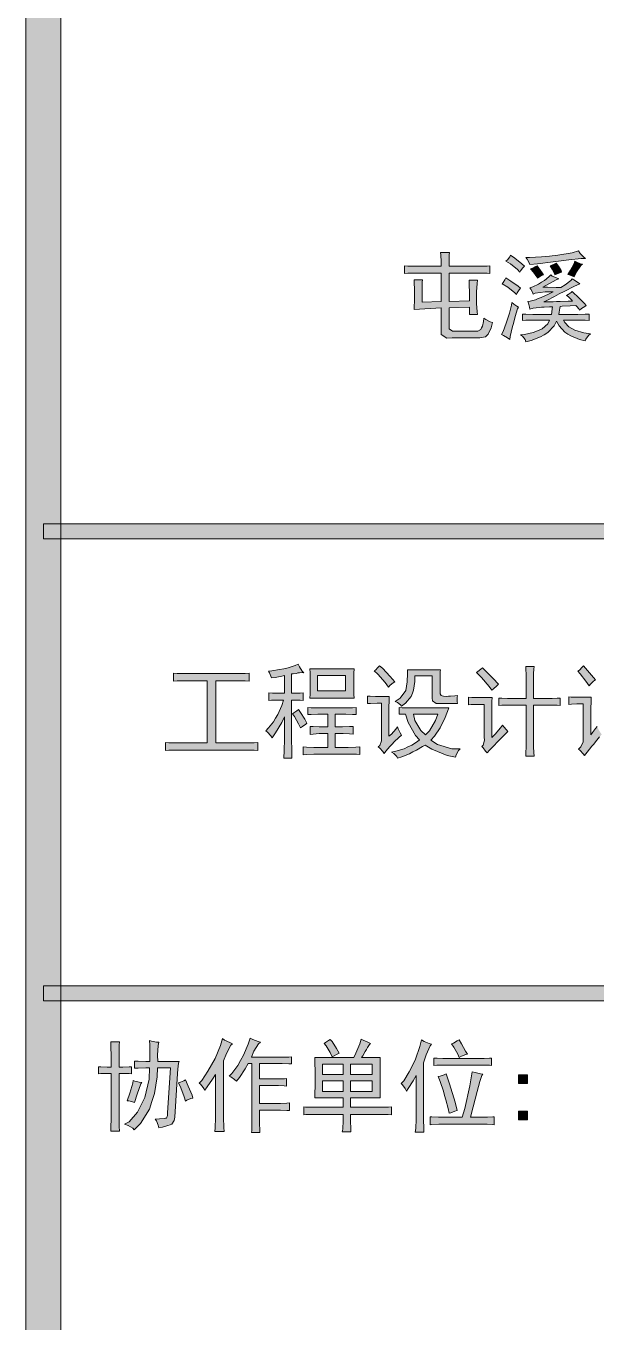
# Model space of a CAD drawing. Header units: millimetres. Extents: x 210 to 63265, y -7201 to 22496.
# Drawn here: x 60238 to 61052, y 16976 to 18826 of the extents above; entities that cross this region are included whole.
import ezdxf

# ---------------------------------------------------------------- set-up
doc = ezdxf.new("R2010")
doc.units = ezdxf.units.MM

msp = doc.modelspace()

# ---------------------------------------------------------------- hatches: boundary and pattern name
h = msp.add_hatch(color=0)
h.dxf.hatch_style = 2
h.paths.add_polyline_path([(60288.1, -6701.3), (60238.2, -6701.3), (60238.2, 21996), (60288.1, 21996)])
h = msp.add_hatch(color=0)
h.dxf.hatch_style = 2
h.paths.add_polyline_path([(60830.8, 18483.5), (60830.8, 18489.5), (60830.5, 18499.4), (60830.3, 18502.8), (60842.8, 18502.8), (60842.5, 18499.6), (60842.3, 18489.9), (60842.3, 18483.5), (60888.8, 18483.5), (60890.6, 18483.5), (60896.7, 18483.6), (60900.6, 18484), (60900.6, 18473.1), (60896.7, 18473.4), (60890.6, 18473.6), (60888.8, 18473.6), (60842.3, 18473.6), (60842.3, 18433), (60871.4, 18434.1), (60871.4, 18444.1), (60871.1, 18458.8), (60870.9, 18463.4), (60882.7, 18463.4), (60882.2, 18458.9), (60881.6, 18446.6), (60881.6, 18438.4), (60881.6, 18430.3), (60882.2, 18418.3), (60882.7, 18414.6), (60871.4, 18414.6), (60871.4, 18425), (60842.3, 18423.9), (60842.3, 18397.2), (60842.3, 18393.8), (60847.1, 18390.6), (60851.9, 18390.8), (60880.6, 18390.8), (60883.6, 18390.8), (60887.7, 18393.1), (60888.8, 18395.4), (60889.9, 18397.8), (60891.5, 18404.6), (60892, 18409.2), (60894.7, 18407.1), (60901, 18403.8), (60904.5, 18402.8), (60902.2, 18395.4), (60898.3, 18386.3), (60896.3, 18384.5), (60894.5, 18382.7), (60886.1, 18381.1), (60879.5, 18381.1), (60846.6, 18381.1), (60838.9, 18380.8), (60831, 18386.1), (60830.8, 18391.9), (60830.8, 18423.9), (60792.4, 18421.7), (60792.7, 18424.6), (60792.9, 18435), (60792.9, 18442.3), (60792.9, 18449.8), (60792.7, 18460.6), (60792.4, 18464), (60804.3, 18464), (60804, 18460.6), (60803.8, 18444.6), (60803.8, 18431.9), (60830.8, 18433), (60830.8, 18473.6), (60797.2, 18473.6), (60792.4, 18473.6), (60783.2, 18473.4), (60778.8, 18473.1), (60778.8, 18484), (60783.2, 18483.6), (60792.4, 18483.5), (60797.2, 18483.5)])
h = msp.add_hatch(color=0)
h.dxf.hatch_style = 2
h.paths.add_polyline_path([(61037.1, 18494.2), (61030.8, 18494.2), (61013.5, 18492.6), (61002.2, 18491), (60990.9, 18489.4), (60968.6, 18486.7), (60957.5, 18485.6), (60956.8, 18488.3), (60953.9, 18493.5), (60952.1, 18495.8), (60957.3, 18495.8), (60974.1, 18496.9), (60985.9, 18497.9), (60997.7, 18499), (61018.1, 18502.6), (61026.9, 18505.1), (61029.6, 18501.7), (61034.6, 18496.3)])
h = msp.add_hatch(color=0)
h.dxf.hatch_style = 2
h.paths.add_polyline_path([(60929.9, 18499), (60936.4, 18494.7), (60946.4, 18486.9), (60950, 18483.5), (60947.8, 18481.1), (60944.4, 18476.8), (60943.3, 18474.7), (60939.9, 18478.8), (60929.9, 18486.7), (60923.3, 18490.4), (60925.6, 18492.6), (60928.9, 18496.9)])
h = msp.add_hatch(color=0)
h.dxf.hatch_style = 2
h.paths.add_polyline_path([(60967.9, 18484), (60970.7, 18480.4), (60975.4, 18474), (60977, 18470.9), (60974.5, 18469.9), (60970.2, 18467.4), (60968.4, 18466.1), (60967.5, 18468.2), (60962.7, 18475), (60958.6, 18479.5), (60961.2, 18480.6), (60965.9, 18482.9)])
h = msp.add_hatch(color=0)
h.dxf.hatch_style = 2
h.paths.add_polyline_path([(60995.4, 18487.7), (60998.4, 18483.6), (61002.2, 18477.2), (61002.9, 18474.7), (61000.6, 18474), (60995.6, 18472), (60993.3, 18470.9), (60992.7, 18472.9), (60989.5, 18479.3), (60986.8, 18484), (60989.1, 18484.7), (60993.4, 18486.7)])
h = msp.add_hatch(color=0)
h.dxf.hatch_style = 2
h.paths.add_polyline_path([(61032.8, 18486.1), (61030.3, 18484.2), (61024.4, 18475.2), (61020.8, 18468.2), (61018.7, 18469.3), (61014, 18470.9), (61011.7, 18471.5), (61015.6, 18477.7), (61020.8, 18487.2), (61021.9, 18490.4), (61024.6, 18489), (61030.1, 18486.9)])
h = msp.add_hatch(color=0)
h.dxf.hatch_style = 2
h.paths.add_polyline_path([(60923.3, 18466.6), (60930.5, 18462), (60941, 18454.7), (60944.4, 18452), (60942.6, 18449.8), (60939.6, 18445.2), (60938.5, 18442.8), (60936.4, 18445.5), (60926.2, 18453.4), (60917.9, 18458.4), (60919.4, 18460), (60922.1, 18464.1)])
h = msp.add_hatch(color=0)
h.dxf.hatch_style = 2
h.paths.add_polyline_path([(60987.4, 18470.9), (60989.7, 18469.3), (60995.6, 18466.6), (60999.2, 18465.6), (60996.3, 18464.5), (60984.9, 18458.4), (60976.4, 18453.6), (60982.7, 18453.4), (60995.4, 18453), (61001.8, 18453), (61007.9, 18456.6), (61016, 18462.9), (61018.1, 18465.6), (61020.3, 18464), (61025.6, 18460.4), (61029, 18458.4), (61021.2, 18454.7), (61006.5, 18447.3), (60999.7, 18443.9), (60992.9, 18440.3), (60981.8, 18434.6), (60977.5, 18432.5), (60981.6, 18432.5), (60990.8, 18432.6), (60995.9, 18432.8), (61001.1, 18432.8), (61012.4, 18433.4), (61018.7, 18433.5), (61016.5, 18436), (61012.2, 18440), (61010.1, 18441.8), (61012.4, 18443), (61016.5, 18445.7), (61018.1, 18447.1), (61020.6, 18445), (61025.5, 18440.3), (61028, 18437.8), (61030.3, 18435.5), (61035.5, 18430), (61038.2, 18427.1), (61036, 18426), (61031.2, 18422.8), (61028.5, 18420.5), (61027.4, 18422.5), (61024.9, 18425.7), (61023.5, 18427.1), (61015.4, 18426.7), (61004, 18426.2), (61000.8, 18426), (61000.6, 18423.5), (60999.7, 18417.8), (60999.2, 18414.6), (61021.3, 18414.6), (61026, 18414.6), (61036.6, 18414.9), (61042.5, 18415.1), (61042.5, 18406), (61036.7, 18406.2), (61026.2, 18406.5), (61021.3, 18406.5), (61005.6, 18406.5), (61007.6, 18403), (61013.5, 18397), (61017.6, 18394.5), (61021.7, 18392.2), (61034.9, 18388.3), (61044.1, 18387), (61041.2, 18384.5), (61037.4, 18379.3), (61036.6, 18376.7), (61028.5, 18378.8), (61016, 18383.8), (61011.7, 18386.5), (61007.4, 18389.2), (60999.5, 18398.3), (60995.9, 18404.9), (60992.4, 18398.3), (60983.4, 18388.8), (60978.1, 18385.6), (60972.7, 18382.6), (60959.6, 18377.5), (60952.1, 18375.6), (60951, 18378.6), (60947.3, 18383.5), (60944.4, 18385.4), (60950.1, 18386), (60962.3, 18388.8), (60968.6, 18391.3), (60975, 18393.8), (60983.4, 18401.3), (60985.6, 18406.5), (60966.8, 18406.5), (60961.8, 18406.5), (60952.1, 18406.2), (60947.3, 18406), (60947.3, 18415.1), (60952.1, 18414.9), (60961.8, 18414.6), (60966.8, 18414.6), (60988.4, 18414.6), (60989, 18417.6), (60989.7, 18423), (60990, 18425.5), (60985.9, 18425.5), (60978.2, 18425.1), (60974.5, 18425), (60970.9, 18424.6), (60962.3, 18423.3), (60957.5, 18422.3), (60957.3, 18425.1), (60955.9, 18430.5), (60954.8, 18433), (60958, 18433.5), (60965.5, 18435.5), (60969.6, 18437.1), (60973.9, 18438.6), (60984.5, 18443.4), (60991.1, 18446.6), (60979.7, 18446.6), (60965.4, 18445), (60962.3, 18443.4), (60961.2, 18446.1), (60958.9, 18450.5), (60957.5, 18452.5), (60961.8, 18453.9), (60970.2, 18457.9), (60974.3, 18460.4), (60978.4, 18462.9), (60984.9, 18468.2)])
h = msp.add_hatch(color=0)
h.dxf.hatch_style = 2
h.paths.add_polyline_path([(60941.2, 18425), (60940.1, 18422.5), (60936.9, 18411.7), (60934.8, 18403.5), (60932.6, 18395.3), (60929.6, 18382.9), (60928.9, 18378.8), (60925.6, 18381.1), (60919.9, 18384.5), (60917.4, 18386), (60919.6, 18390.3), (60924, 18401.9), (60926.4, 18409.2), (60928.7, 18416.5), (60931.5, 18427.6), (60932.1, 18431.4), (60934.6, 18429.4), (60939.1, 18426.2)])
h = msp.add_hatch(color=0)
h.dxf.hatch_style = 2
h.paths.add_polyline_path([(62765, 18115.8), (62765, 18094.2), (60263.2, 18094.2), (60263.2, 18115.8)])
h = msp.add_hatch(color=0)
h.dxf.hatch_style = 2
h.paths.add_polyline_path([(60584.7, 17905.3), (60589.3, 17905.8), (60600.2, 17907.6), (60606.3, 17908.8), (60612.4, 17910.1), (60622.6, 17913.3), (60626.9, 17915.5), (60628.9, 17911.7), (60632.8, 17905.4), (60634.8, 17902.9), (60632.8, 17903.3), (60628.7, 17903.1), (60626.5, 17902.8), (60624.4, 17902.2), (60619.7, 17901.5), (60617.2, 17901.3), (60617.2, 17873.8), (60621.2, 17873.8), (60629.6, 17874), (60634.2, 17874.3), (60634.2, 17863.6), (60629.6, 17863.9), (60621.2, 17864.1), (60617.2, 17864.1), (60617.2, 17814.6), (60617.2, 17808.3), (60617.6, 17791.9), (60617.8, 17781.3), (60606.5, 17781.3), (60606.8, 17791.9), (60607.2, 17808.1), (60607.2, 17814), (60607.2, 17840), (60603.3, 17832.1), (60594.5, 17817.1), (60589.7, 17810.1), (60587.7, 17813), (60583.2, 17818), (60580.7, 17820.3), (60584.7, 17824.2), (60591.6, 17833.2), (60594.7, 17838.2), (60597.9, 17843.4), (60603.5, 17856.3), (60606, 17864.1), (60599, 17864.1), (60588.6, 17863.9), (60585.2, 17863.6), (60585.2, 17874.3), (60590, 17874), (60597, 17873.8), (60599.3, 17873.8), (60607.2, 17873.8), (60607.2, 17899), (60603.5, 17898.3), (60594.1, 17896.5), (60588.6, 17895.6), (60587.7, 17898.3), (60585.7, 17902.9)])
h = msp.add_hatch(color=0)
h.dxf.hatch_style = 2
h.paths.add_polyline_path([(60742.8, 17913.1), (60747.3, 17909.4), (60758.4, 17897.9), (60764.8, 17890.1), (60762.5, 17888.6), (60758, 17885.1), (60755.9, 17882.7), (60751, 17889.2), (60740.8, 17900.8), (60735.5, 17905.8), (60737.3, 17906.9), (60740.8, 17910.6)])
h = msp.add_hatch(color=0)
h.dxf.hatch_style = 2
h.paths.add_polyline_path([(60952.3, 17866.5), (60952.3, 17894.5), (60952.3, 17900.3), (60951.9, 17908.8), (60951.8, 17912.1), (60963.6, 17912.1), (60963.2, 17908.3), (60963, 17901.9), (60963, 17899), (60963, 17866.5), (60986.1, 17866.5), (60989.5, 17866.5), (60996.8, 17866.6), (61000.8, 17867), (61000.8, 17856.3), (60996.5, 17856.6), (60989.5, 17856.8), (60986.6, 17856.8), (60963, 17856.8), (60963, 17800.4), (60963, 17797.2), (60963.2, 17789), (60963.6, 17784.2), (60951.8, 17784.2), (60951.9, 17789), (60952.3, 17796.9), (60952.3, 17799.9), (60952.3, 17856.8), (60930.3, 17856.8), (60926.2, 17856.8), (60917.6, 17856.6), (60913.5, 17856.3), (60913.5, 17867), (60917.6, 17866.6), (60925.5, 17866.5), (60929.2, 17866.5)])
h = msp.add_hatch(color=0)
h.dxf.hatch_style = 2
h.paths.add_polyline_path([(61042.5, 17884.3), (61037.6, 17891.1), (61029.4, 17901.5), (61026, 17905.3), (61028.3, 17906.9), (61032.4, 17910.8), (61034.4, 17913.1), (61051.4, 17892.9), (61048.5, 17891), (61044.1, 17886.7)])
h = msp.add_hatch(color=0)
h.dxf.hatch_style = 2
h.paths.add_polyline_path([(60532.3, 17901.9), (60539, 17901.9), (60551.4, 17902.2), (60556.9, 17902.4), (60556.9, 17891.1), (60551.4, 17891.5), (60539, 17891.7), (60532.3, 17891.7), (60509.2, 17891.7), (60509.2, 17802.8), (60545.8, 17802.8), (60552.3, 17802.8), (60564.1, 17803.1), (60569.5, 17803.3), (60569.5, 17792), (60564.1, 17792.4), (60552.5, 17792.6), (60546.4, 17792.6), (60459.1, 17792.6), (60452.8, 17792.6), (60442.1, 17792.4), (60437.6, 17792), (60437.6, 17803.3), (60442.4, 17803.1), (60453.4, 17802.8), (60459.6, 17802.8), (60496.8, 17802.8), (60496.8, 17891.7), (60474.3, 17891.7), (60467, 17891.7), (60454.3, 17891.5), (60448.9, 17891.1), (60448.9, 17902.4), (60454.3, 17902.2), (60467, 17901.9), (60474.3, 17901.9)])
h = msp.add_hatch(color=0)
h.paths.add_polyline_path([(60706.9, 17908.7), (60706.5, 17902.4), (60706.3, 17891.1), (60706.3, 17886.1), (60706.3, 17881.3), (60706.5, 17871.8), (60706.9, 17867), (60643.7, 17867), (60644.1, 17872.4), (60644.2, 17882.4), (60644.2, 17887.2), (60644.2, 17892), (60644.1, 17902.8), (60643.7, 17908.7)])
h.paths.add_polyline_path([(60694.3, 17877), (60694.3, 17899), (60654.4, 17899), (60654.4, 17877)])
h = msp.add_hatch(color=0)
h.dxf.hatch_style = 2
h.paths.add_polyline_path([(60828.5, 17859.1), (60823.7, 17859.1), (60818.5, 17863.1), (60818.3, 17867), (60818.3, 17898.5), (60793.4, 17898.5), (60793.4, 17890.6), (60791.6, 17878.3), (60789.9, 17873.8), (60788.1, 17869.1), (60780.2, 17859.8), (60774.3, 17855.2), (60773.2, 17857.1), (60768.7, 17860.5), (60765.3, 17862), (60772.3, 17866.6), (60780.4, 17877.7), (60781.4, 17883.8), (60782.3, 17890.1), (60783.1, 17901.9), (60782.9, 17907.4), (60830.1, 17907.4), (60829.8, 17904.2), (60829.6, 17895.6), (60829.6, 17890.6), (60829.6, 17875.4), (60829.6, 17873.1), (60831, 17870.6), (60832.6, 17870), (60834.2, 17869.7), (60838.5, 17869.3), (60841.4, 17869.5), (60844.2, 17869.7), (60850.7, 17870), (60854.3, 17870.4), (60853.7, 17867.5), (60853.7, 17862), (60854.3, 17859.1)])
h = msp.add_hatch(color=0)
h.dxf.hatch_style = 2
h.paths.add_polyline_path([(60889.9, 17910.3), (60893.4, 17906.7), (60905.1, 17894.9), (60912.9, 17886.7), (60910.3, 17884.3), (60905.6, 17880.2), (60903.3, 17878.3), (60899.7, 17883.6), (60888.6, 17896.1), (60881.3, 17903.5), (60883.2, 17904.9), (60887.5, 17908.3)])
h = msp.add_hatch(color=0)
h.dxf.hatch_style = 2
h.paths.add_polyline_path([(60756.9, 17869.1), (60756.6, 17864.1), (60756.4, 17852.9), (60756.4, 17846.8), (60756.4, 17812.4), (60760, 17815.6), (60766.2, 17822.4), (60768.7, 17825.8), (60769.6, 17823), (60772.3, 17817.1), (60774.3, 17814), (60770.7, 17810.6), (60763.9, 17804.2), (60760.9, 17801.2), (60757.8, 17797.9), (60752.1, 17791.1), (60749.6, 17787.6), (60747.6, 17790.6), (60743.3, 17795.4), (60741.2, 17797.2), (60743.3, 17799.4), (60745.7, 17805.8), (60745.7, 17810.1), (60745.7, 17859.7), (60739.8, 17859.7), (60729.9, 17859.3), (60726, 17859.1), (60726, 17869.8), (60729.6, 17869.5), (60737.3, 17869.1), (60741.2, 17869.1)])
h = msp.add_hatch(color=0)
h.dxf.hatch_style = 2
h.paths.add_polyline_path([(60903.8, 17867.5), (60903.6, 17862.2), (60903.3, 17850.9), (60903.3, 17845), (60903.3, 17810.6), (60908.1, 17815.5), (60915.6, 17824.2), (60918.5, 17828.2), (60920.3, 17825.8), (60924.2, 17821.4), (60926.4, 17819), (60910.6, 17803.3), (60907, 17799.7), (60899.9, 17792.4), (60896.5, 17788.6), (60894.5, 17791.1), (60890.9, 17795.8), (60889.1, 17797.8), (60891.1, 17799.9), (60892.9, 17806.7), (60892.5, 17811.2), (60892.5, 17857.9), (60885, 17857.9), (60873.8, 17857.7), (60870, 17857.3), (60870, 17868.1), (60874.7, 17867.9), (60880.7, 17867.5), (60882.5, 17867.5)])
h = msp.add_hatch(color=0)
h.dxf.hatch_style = 2
h.paths.add_polyline_path([(61027.2, 17793.8), (61030.5, 17797.2), (61033.9, 17804.2), (61033.9, 17807.8), (61033.9, 17858.6), (61028.9, 17858.6), (61024.9, 17858.6), (61017.1, 17858.2), (61013.1, 17857.9), (61013.1, 17868.6), (61016.7, 17868.4), (61024.6, 17868.1), (61028.9, 17868.1), (61045.1, 17868.1), (61045, 17862.7), (61044.6, 17851.4), (61044.6, 17845.5), (61044.6, 17814.6), (61047.1, 17817.6), (61051.6, 17823.5), (61053.7, 17826.4), (61055, 17823.3), (61058.4, 17817.6), (61060.3, 17815.1), (61057.3, 17811.5), (61051.6, 17804.6), (61048.9, 17801.3), (61046.2, 17798.1), (61039.6, 17789.9), (61035.7, 17784.7), (61033.7, 17787.2), (61029.4, 17791.9)])
h = msp.add_hatch(color=0)
h.dxf.hatch_style = 2
h.paths.add_polyline_path([(60627.4, 17850.7), (60630.3, 17846.4), (60636.2, 17836.6), (60639.2, 17830.9), (60637.6, 17829.8), (60633, 17826.4), (60630.3, 17824.2), (60627.4, 17830.3), (60621.7, 17840.5), (60619, 17844.4), (60620.6, 17845.9), (60624.9, 17848.9)])
h = msp.add_hatch(color=0)
h.dxf.hatch_style = 2
h.paths.add_polyline_path([(60690.4, 17852.9), (60695, 17852.9), (60704.5, 17853.2), (60709.5, 17853.4), (60709.5, 17843.4), (60704.5, 17843.6), (60695, 17843.9), (60690.4, 17843.9), (60679.8, 17843.9), (60679.8, 17825.8), (60685.9, 17825.8), (60690.2, 17825.8), (60700.1, 17826.2), (60705.6, 17826.4), (60705.6, 17815.6), (60700.1, 17816), (60691.1, 17816.4), (60687.7, 17816.4), (60679.8, 17816.4), (60679.8, 17796.5), (60693.3, 17796.5), (60698.3, 17796.5), (60709, 17796.9), (60714.7, 17797.2), (60714.7, 17786.5), (60710.3, 17786.7), (60699.5, 17787), (60693.3, 17787), (60655.5, 17787), (60649.4, 17787), (60638.7, 17786.5), (60634.2, 17785.9), (60634.2, 17797.2), (60638.7, 17796.9), (60649.4, 17796.5), (60655.5, 17796.5), (60669.1, 17796.5), (60669.1, 17816.4), (60661.2, 17816.4), (60656.8, 17816.4), (60648.2, 17815.6), (60644.2, 17815.1), (60644.2, 17826.4), (60648.2, 17826.2), (60656.8, 17825.8), (60661.2, 17825.8), (60669.1, 17825.8), (60669.1, 17843.9), (60660, 17843.9), (60655, 17843.9), (60645.5, 17843.6), (60640.8, 17843.4), (60640.8, 17853.4), (60645.5, 17853.2), (60655, 17852.9), (60660, 17852.9)])
h = msp.add_hatch(color=0)
h.paths.add_polyline_path([(60770.9, 17853.4), (60775.5, 17853.2), (60785.6, 17852.9), (60791.3, 17852.9), (60841.9, 17852.9), (60840.3, 17847.8), (60835.7, 17836.8), (60832.6, 17830.7), (60829.8, 17824.6), (60821.7, 17812.6), (60816.5, 17806.7), (60825.6, 17800.8), (60846.4, 17794.5), (60858.2, 17794.4), (60856, 17791.9), (60852.6, 17785.9), (60851.6, 17782.5), (60839.4, 17785.1), (60817.8, 17793.8), (60808.1, 17799.9), (60804.5, 17797.8), (60795.8, 17792.7), (60790.8, 17790.1), (60785.6, 17787.4), (60774.7, 17783.1), (60768.7, 17781.3), (60767.7, 17783.6), (60763.4, 17787.9), (60760.3, 17789.9), (60766.4, 17791), (60778.2, 17794.5), (60783.6, 17797.2), (60789.1, 17799.7), (60797.4, 17804.7), (60800.2, 17807.2), (60794.2, 17813.7), (60784, 17832.1), (60780, 17843.9), (60770.9, 17843.9)])
h.paths.add_polyline_path([(60808.6, 17814.6), (60814.4, 17820.3), (60823.1, 17834.8), (60826.2, 17843.9), (60791.3, 17843.9), (60793.3, 17835.1), (60802, 17820.5)])
h = msp.add_hatch(color=0)
h.dxf.hatch_style = 2
h.paths.add_polyline_path([(62765, 17456.2), (62765, 17434.8), (60263.2, 17434.8), (60263.2, 17456.2)])
h = msp.add_hatch(color=0)
h.dxf.hatch_style = 2
h.paths.add_polyline_path([(60360, 17340.1), (60360, 17353.6), (60359.6, 17371.6), (60359.4, 17376.1), (60371.8, 17376.1), (60371.4, 17371.6), (60371.2, 17353.6), (60371.2, 17340.1), (60376.6, 17340.1), (60385.6, 17340.5), (60389.1, 17340.7), (60389.1, 17330.5), (60385.6, 17330.8), (60376.6, 17331.2), (60371.2, 17331.2), (60371.2, 17269.1), (60371.2, 17265.2), (60371.4, 17255.2), (60371.8, 17248.9), (60359.4, 17248.9), (60359.6, 17255.2), (60360, 17265.2), (60360, 17269.1), (60360, 17331.2), (60354.3, 17331.2), (60345.3, 17330.8), (60341.9, 17330.5), (60341.9, 17340.7), (60345.3, 17340.5), (60354.3, 17340.1)])
h = msp.add_hatch(color=0)
h.dxf.hatch_style = 2
h.paths.add_polyline_path([(60415.1, 17348), (60415.1, 17357), (60414.9, 17372), (60414.5, 17377.9), (60417.6, 17377), (60424.4, 17375.9), (60428.1, 17375.6), (60426.9, 17371.1), (60426.2, 17357.3), (60426.3, 17348), (60456.8, 17348), (60456.2, 17345.5), (60455.1, 17337.1), (60454.6, 17331.2), (60450.7, 17268.6), (60450, 17264.1), (60446.6, 17258.6), (60443.9, 17257.7), (60441, 17256.6), (60433.1, 17254.6), (60428.1, 17253.4), (60426.9, 17257.1), (60424.4, 17263.2), (60422.9, 17265.7), (60428.9, 17266.1), (60436, 17266.6), (60437.4, 17267), (60438.7, 17267.2), (60440.1, 17271.1), (60440.5, 17274.9), (60444.4, 17339.1), (60425.8, 17339.1), (60425.5, 17326.4), (60421.5, 17302.4), (60417.9, 17291.1), (60414.4, 17279.9), (60401.7, 17259.6), (60392.5, 17250.7), (60390.9, 17252.8), (60384.1, 17256.8), (60379.1, 17258.6), (60385.6, 17261.8), (60397.4, 17275.7), (60402.7, 17286.1), (60408.1, 17296.5), (60414, 17323), (60414.5, 17339.1), (60409.2, 17339.1), (60398.4, 17338.7), (60393.1, 17338.5), (60393.1, 17348.6), (60398.4, 17348.4), (60409.5, 17348)])
h = msp.add_hatch(color=0)
h.dxf.hatch_style = 2
h.paths.add_polyline_path([(60533.3, 17373.4), (60530.8, 17371.5), (60524.4, 17359.3), (60520.4, 17349.1), (60520.4, 17277), (60520.4, 17268.1), (60520.6, 17253.7), (60521, 17248.4), (60508.1, 17248.4), (60508.3, 17253.4), (60508.6, 17267.5), (60508.6, 17276.5), (60508.6, 17329.4), (60504.7, 17323), (60497, 17312.1), (60493.4, 17307.4), (60491.1, 17310.8), (60487.2, 17315.6), (60485.6, 17317.1), (60489.1, 17321), (60498.1, 17334.1), (60503.3, 17343.2), (60508.5, 17352.3), (60516.2, 17371.1), (60518.7, 17380.8), (60521.9, 17378.8), (60529.2, 17375)])
h = msp.add_hatch(color=0)
h.dxf.hatch_style = 2
h.paths.add_polyline_path([(60572.9, 17375.6), (60570, 17373.4), (60563.7, 17362.7), (60560.3, 17354.3), (60597.5, 17354.3), (60603.8, 17354.3), (60613.6, 17354.5), (60617.2, 17354.8), (60617.2, 17344.6), (60613.6, 17345), (60603.8, 17345.2), (60597.5, 17345.2), (60571.6, 17345.2), (60571.6, 17323.3), (60594.7, 17323.3), (60599.5, 17323.3), (60607.4, 17323.5), (60610.4, 17323.9), (60610.4, 17313.1), (60606.8, 17313.3), (60599, 17313.7), (60594.7, 17313.7), (60571.6, 17313.7), (60571.6, 17288.3), (60595.9, 17288.3), (60601.5, 17288.3), (60610.8, 17288.6), (60614.4, 17289), (60614.4, 17278.2), (60610.8, 17278.4), (60601.8, 17278.8), (60596.5, 17278.8), (60571.6, 17278.8), (60571.6, 17268.1), (60571.6, 17260.2), (60572, 17249.4), (60572.1, 17246.6), (60560.3, 17246.6), (60560.7, 17249.8), (60560.9, 17258.2), (60560.9, 17263.6), (60560.9, 17345.2), (60555.3, 17345.2), (60551, 17337.8), (60543, 17325.3), (60539, 17319.9), (60535.8, 17322.6), (60530.5, 17326.4), (60528.3, 17327.3), (60532.3, 17331.2), (60540.5, 17342.5), (60544.6, 17349.6), (60548.9, 17357), (60555.7, 17372.9), (60558.2, 17381.3), (60562.3, 17379.3), (60569.6, 17376.5)])
h = msp.add_hatch(color=0)
h.paths.add_polyline_path([(60743.9, 17353.6), (60743.9, 17296.1), (60701.7, 17296.1), (60701.7, 17282.7), (60738.9, 17282.7), (60745.1, 17282.7), (60755.7, 17282.9), (60760.3, 17283.3), (60760.3, 17272), (60755.5, 17272.3), (60744.8, 17272.5), (60738.9, 17272.5), (60701.7, 17272.5), (60701.7, 17263.8), (60702, 17251.4), (60702.2, 17247.8), (60689.9, 17247.8), (60690.4, 17251.4), (60690.9, 17263.8), (60690.9, 17272.5), (60654.4, 17272.5), (60647.6, 17272.5), (60637.8, 17272.3), (60634.8, 17272), (60634.8, 17283.3), (60637.4, 17282.9), (60646.7, 17282.7), (60653.4, 17282.7), (60690.9, 17282.7), (60690.9, 17296.1), (60650.5, 17296.1), (60650.7, 17301), (60651, 17314.7), (60651, 17323.9), (60651, 17332.8), (60650.7, 17347.7), (60650.5, 17353.6), (60706.1, 17353.6), (60709.4, 17360.2), (60714.7, 17373.4), (60716.9, 17380), (60719.7, 17378.8), (60726.2, 17375.6), (60729.9, 17374), (60728.7, 17372.5), (60726, 17368.2), (60724.2, 17365.2), (60722.6, 17362.2), (60719.2, 17356.4), (60717.4, 17353.6)])
h.paths.add_polyline_path([(60732.6, 17305.3), (60732.6, 17320.5), (60701.7, 17320.5), (60701.7, 17305.3)])
h.paths.add_polyline_path([(60732.6, 17329.4), (60732.6, 17344.1), (60701.7, 17344.1), (60701.7, 17329.4)])
h.paths.add_polyline_path([(60690.9, 17305.3), (60690.9, 17320.5), (60661.8, 17320.5), (60661.8, 17305.3)])
h.paths.add_polyline_path([(60690.9, 17329.4), (60690.9, 17344.1), (60661.8, 17344.1), (60661.8, 17329.4)])
h = msp.add_hatch(color=0)
h.dxf.hatch_style = 2
h.paths.add_polyline_path([(60672.5, 17379.5), (60675.2, 17376.5), (60681.8, 17366.6), (60685.4, 17359.8), (60682.3, 17358.4), (60677.2, 17355.9), (60675.2, 17354.8), (60672.5, 17360.9), (60666.8, 17370.6), (60663.9, 17374), (60665.9, 17375), (60670.2, 17377.9)])
h = msp.add_hatch(color=0)
h.dxf.hatch_style = 2
h.paths.add_polyline_path([(60817.2, 17372.9), (60815.3, 17370.7), (60809.5, 17357.7), (60806, 17346.4), (60806, 17274.9), (60806, 17265.7), (60806.1, 17252), (60806.5, 17247.3), (60794, 17247.3), (60794.7, 17252.3), (60795.2, 17265.7), (60795.2, 17274.3), (60795.2, 17328.3), (60790.9, 17320.6), (60784.1, 17309.4), (60781.6, 17305.8), (60779.7, 17309.4), (60775.7, 17314.7), (60773.8, 17316.5), (60777.5, 17320.5), (60785.4, 17333.3), (60789.9, 17342.5), (60794.2, 17351.4), (60800.8, 17369.7), (60803.1, 17379), (60806.7, 17376.8), (60813.8, 17373.6)])
h = msp.add_hatch(color=0)
h.dxf.hatch_style = 2
h.paths.add_polyline_path([(60856.6, 17379), (60860, 17373.1), (60865.9, 17362.9), (60868.4, 17358.8), (60866.1, 17358.2), (60860.2, 17355.7), (60856.6, 17353.6), (60854.6, 17358.8), (60849.3, 17368.6), (60845.9, 17373.4), (60848.7, 17374.5), (60854.1, 17377.4)])
h = msp.add_hatch(color=0)
h.dxf.hatch_style = 2
h.paths.add_polyline_path([(60887.5, 17352.5), (60892.5, 17352.5), (60900.2, 17352.8), (60902.7, 17353), (60902.7, 17342.5), (60900.2, 17342.7), (60892.4, 17343), (60887, 17343), (60836.9, 17343), (60833, 17343), (60824.7, 17342.7), (60820.4, 17342.5), (60820.4, 17353), (60825.1, 17352.8), (60833.2, 17352.5), (60836.9, 17352.5)])
h = msp.add_hatch(color=0)
h.dxf.hatch_style = 2
h.paths.add_polyline_path([(60403.8, 17318.1), (60402.2, 17316), (60396.8, 17301.5), (60393.1, 17289.5), (60390.4, 17290.6), (60385, 17292), (60382.5, 17292.2), (60386.5, 17302.8), (60390.9, 17317.1), (60391.5, 17321), (60393.8, 17320.1), (60399.9, 17318.7)])
h = msp.add_hatch(color=0)
h.dxf.hatch_style = 2
h.paths.add_polyline_path([(60465.9, 17322.1), (60470, 17313.1), (60475.4, 17299.9), (60476.4, 17295.6), (60473.4, 17295.1), (60468, 17293.1), (60465.9, 17291.7), (60464.1, 17297.6), (60459.3, 17310.6), (60456.2, 17317.6), (60458.7, 17318.5), (60463.6, 17320.6)])
h = msp.add_hatch(color=0)
h.dxf.hatch_style = 2
h.paths.add_polyline_path([(60890.4, 17329.9), (60889.1, 17328.3), (60886.1, 17319.6), (60884.1, 17312.6), (60882.2, 17305.4), (60876.6, 17283.6), (60872.9, 17268.6), (60892, 17268.6), (60897.4, 17268.6), (60904.7, 17268.9), (60906.7, 17269.1), (60906.7, 17257.9), (60904.2, 17258.2), (60896.8, 17258.6), (60892, 17258.6), (60834.6, 17258.6), (60827.6, 17258.6), (60817.9, 17258.2), (60815.4, 17257.9), (60815.4, 17269.1), (60817.9, 17268.9), (60827.1, 17268.6), (60833.5, 17268.6), (60861.1, 17268.6), (60864.6, 17280.9), (60871.8, 17313.3), (60875.2, 17333.3), (60879.7, 17332.3), (60887.2, 17330.5)])
h = msp.add_hatch(color=0)
h.dxf.hatch_style = 2
h.paths.add_polyline_path([(60838, 17330.5), (60843, 17316.2), (60850.9, 17290.1), (60853.7, 17278.2), (60850.3, 17277), (60844.8, 17275), (60842.5, 17274.3), (60841, 17280.8), (60837.8, 17293.5), (60836, 17299.5), (60834.2, 17305.8), (60829.6, 17319.4), (60826.7, 17326.6), (60829.6, 17327.3), (60835.1, 17329.2)])
h = msp.add_hatch(color=0)
h.dxf.hatch_style = 2
h.paths.add_polyline_path([(60954.4, 17316.5), (60941.6, 17316.5), (60941.6, 17328.9), (60954.4, 17328.9)])
h = msp.add_hatch(color=0)
h.dxf.hatch_style = 2
h.paths.add_polyline_path([(60954.4, 17264.7), (60941.6, 17264.7), (60941.6, 17277), (60954.4, 17277)])

# ---------------------------------------------------------------- linework, layer by layer
at = {"color": 0, "lineweight": 0}
for points in [[(60288.1, -6701.3), (60238.2, -6701.3), (60238.2, 21996), (60288.1, 21996)], [(60830.8, 18483.5), (60830.8, 18489.5), (60830.5, 18499.4), (60830.3, 18502.8), (60842.8, 18502.8), (60842.5, 18499.6), (60842.3, 18489.9), (60842.3, 18483.5), (60888.8, 18483.5), (60890.6, 18483.5), (60896.7, 18483.6), (60900.6, 18484), (60900.6, 18473.1), (60896.7, 18473.4), (60890.6, 18473.6), (60888.8, 18473.6), (60842.3, 18473.6), (60842.3, 18433), (60871.4, 18434.1), (60871.4, 18444.1), (60871.1, 18458.8), (60870.9, 18463.4), (60882.7, 18463.4), (60882.2, 18458.9), (60881.6, 18446.6), (60881.6, 18438.4), (60881.6, 18430.3), (60882.2, 18418.3), (60882.7, 18414.6), (60871.4, 18414.6), (60871.4, 18425), (60842.3, 18423.9), (60842.3, 18397.2), (60842.3, 18393.8), (60847.1, 18390.6), (60851.9, 18390.8), (60880.6, 18390.8), (60883.6, 18390.8), (60887.7, 18393.1), (60888.8, 18395.4), (60889.9, 18397.8), (60891.5, 18404.6), (60892, 18409.2), (60894.7, 18407.1), (60901, 18403.8), (60904.5, 18402.8), (60902.2, 18395.4), (60898.3, 18386.3), (60896.3, 18384.5), (60894.5, 18382.7), (60886.1, 18381.1), (60879.5, 18381.1), (60846.6, 18381.1), (60838.9, 18380.8), (60831, 18386.1), (60830.8, 18391.9), (60830.8, 18423.9), (60792.4, 18421.7), (60792.7, 18424.6), (60792.9, 18435), (60792.9, 18442.3), (60792.9, 18449.8), (60792.7, 18460.6), (60792.4, 18464), (60804.3, 18464), (60804, 18460.6), (60803.8, 18444.6), (60803.8, 18431.9), (60830.8, 18433), (60830.8, 18473.6), (60797.2, 18473.6), (60792.4, 18473.6), (60783.2, 18473.4), (60778.8, 18473.1), (60778.8, 18484), (60783.2, 18483.6), (60792.4, 18483.5), (60797.2, 18483.5)], [(61037.1, 18494.2), (61030.8, 18494.2), (61013.5, 18492.6), (61002.2, 18491), (60990.9, 18489.4), (60968.6, 18486.7), (60957.5, 18485.6), (60956.8, 18488.3), (60953.9, 18493.5), (60952.1, 18495.8), (60957.3, 18495.8), (60974.1, 18496.9), (60985.9, 18497.9), (60997.7, 18499), (61018.1, 18502.6), (61026.9, 18505.1), (61029.6, 18501.7), (61034.6, 18496.3)], [(60929.9, 18499), (60936.4, 18494.7), (60946.4, 18486.9), (60950, 18483.5), (60947.8, 18481.1), (60944.4, 18476.8), (60943.3, 18474.7), (60939.9, 18478.8), (60929.9, 18486.7), (60923.3, 18490.4), (60925.6, 18492.6), (60928.9, 18496.9)], [(60967.9, 18484), (60970.7, 18480.4), (60975.4, 18474), (60977, 18470.9), (60974.5, 18469.9), (60970.2, 18467.4), (60968.4, 18466.1), (60967.5, 18468.2), (60962.7, 18475), (60958.6, 18479.5), (60961.2, 18480.6), (60965.9, 18482.9)], [(60995.4, 18487.7), (60998.4, 18483.6), (61002.2, 18477.2), (61002.9, 18474.7), (61000.6, 18474), (60995.6, 18472), (60993.3, 18470.9), (60992.7, 18472.9), (60989.5, 18479.3), (60986.8, 18484), (60989.1, 18484.7), (60993.4, 18486.7)], [(61032.8, 18486.1), (61030.3, 18484.2), (61024.4, 18475.2), (61020.8, 18468.2), (61018.7, 18469.3), (61014, 18470.9), (61011.7, 18471.5), (61015.6, 18477.7), (61020.8, 18487.2), (61021.9, 18490.4), (61024.6, 18489), (61030.1, 18486.9)], [(60923.3, 18466.6), (60930.5, 18462), (60941, 18454.7), (60944.4, 18452), (60942.6, 18449.8), (60939.6, 18445.2), (60938.5, 18442.8), (60936.4, 18445.5), (60926.2, 18453.4), (60917.9, 18458.4), (60919.4, 18460), (60922.1, 18464.1)], [(60987.4, 18470.9), (60989.7, 18469.3), (60995.6, 18466.6), (60999.2, 18465.6), (60996.3, 18464.5), (60984.9, 18458.4), (60976.4, 18453.6), (60982.7, 18453.4), (60995.4, 18453), (61001.8, 18453), (61007.9, 18456.6), (61016, 18462.9), (61018.1, 18465.6), (61020.3, 18464), (61025.6, 18460.4), (61029, 18458.4), (61021.2, 18454.7), (61006.5, 18447.3), (60999.7, 18443.9), (60992.9, 18440.3), (60981.8, 18434.6), (60977.5, 18432.5), (60981.6, 18432.5), (60990.8, 18432.6), (60995.9, 18432.8), (61001.1, 18432.8), (61012.4, 18433.4), (61018.7, 18433.5), (61016.5, 18436), (61012.2, 18440), (61010.1, 18441.8), (61012.4, 18443), (61016.5, 18445.7), (61018.1, 18447.1), (61020.6, 18445), (61025.5, 18440.3), (61028, 18437.8), (61030.3, 18435.5), (61035.5, 18430), (61038.2, 18427.1), (61036, 18426), (61031.2, 18422.8), (61028.5, 18420.5), (61027.4, 18422.5), (61024.9, 18425.7), (61023.5, 18427.1), (61015.4, 18426.7), (61004, 18426.2), (61000.8, 18426), (61000.6, 18423.5), (60999.7, 18417.8), (60999.2, 18414.6), (61021.3, 18414.6), (61026, 18414.6), (61036.6, 18414.9), (61042.5, 18415.1), (61042.5, 18406), (61036.7, 18406.2), (61026.2, 18406.5), (61021.3, 18406.5), (61005.6, 18406.5), (61007.6, 18403), (61013.5, 18397), (61017.6, 18394.5), (61021.7, 18392.2), (61034.9, 18388.3), (61044.1, 18387), (61041.2, 18384.5), (61037.4, 18379.3), (61036.6, 18376.7), (61028.5, 18378.8), (61016, 18383.8), (61011.7, 18386.5), (61007.4, 18389.2), (60999.5, 18398.3), (60995.9, 18404.9), (60992.4, 18398.3), (60983.4, 18388.8), (60978.1, 18385.6), (60972.7, 18382.6), (60959.6, 18377.5), (60952.1, 18375.6), (60951, 18378.6), (60947.3, 18383.5), (60944.4, 18385.4), (60950.1, 18386), (60962.3, 18388.8), (60968.6, 18391.3), (60975, 18393.8), (60983.4, 18401.3), (60985.6, 18406.5), (60966.8, 18406.5), (60961.8, 18406.5), (60952.1, 18406.2), (60947.3, 18406), (60947.3, 18415.1), (60952.1, 18414.9), (60961.8, 18414.6), (60966.8, 18414.6), (60988.4, 18414.6), (60989, 18417.6), (60989.7, 18423), (60990, 18425.5), (60985.9, 18425.5), (60978.2, 18425.1), (60974.5, 18425), (60970.9, 18424.6), (60962.3, 18423.3), (60957.5, 18422.3), (60957.3, 18425.1), (60955.9, 18430.5), (60954.8, 18433), (60958, 18433.5), (60965.5, 18435.5), (60969.6, 18437.1), (60973.9, 18438.6), (60984.5, 18443.4), (60991.1, 18446.6), (60979.7, 18446.6), (60965.4, 18445), (60962.3, 18443.4), (60961.2, 18446.1), (60958.9, 18450.5), (60957.5, 18452.5), (60961.8, 18453.9), (60970.2, 18457.9), (60974.3, 18460.4), (60978.4, 18462.9), (60984.9, 18468.2)], [(60941.2, 18425), (60940.1, 18422.5), (60936.9, 18411.7), (60934.8, 18403.5), (60932.6, 18395.3), (60929.6, 18382.9), (60928.9, 18378.8), (60925.6, 18381.1), (60919.9, 18384.5), (60917.4, 18386), (60919.6, 18390.3), (60924, 18401.9), (60926.4, 18409.2), (60928.7, 18416.5), (60931.5, 18427.6), (60932.1, 18431.4), (60934.6, 18429.4), (60939.1, 18426.2)], [(62765, 18115.8), (62765, 18094.2), (60263.2, 18094.2), (60263.2, 18115.8)], [(60584.7, 17905.3), (60589.3, 17905.8), (60600.2, 17907.6), (60606.3, 17908.8), (60612.4, 17910.1), (60622.6, 17913.3), (60626.9, 17915.5), (60628.9, 17911.7), (60632.8, 17905.4), (60634.8, 17902.9), (60632.8, 17903.3), (60628.7, 17903.1), (60626.5, 17902.8), (60624.4, 17902.2), (60619.7, 17901.5), (60617.2, 17901.3), (60617.2, 17873.8), (60621.2, 17873.8), (60629.6, 17874), (60634.2, 17874.3), (60634.2, 17863.6), (60629.6, 17863.9), (60621.2, 17864.1), (60617.2, 17864.1), (60617.2, 17814.6), (60617.2, 17808.3), (60617.6, 17791.9), (60617.8, 17781.3), (60606.5, 17781.3), (60606.8, 17791.9), (60607.2, 17808.1), (60607.2, 17814), (60607.2, 17840), (60603.3, 17832.1), (60594.5, 17817.1), (60589.7, 17810.1), (60587.7, 17813), (60583.2, 17818), (60580.7, 17820.3), (60584.7, 17824.2), (60591.6, 17833.2), (60594.7, 17838.2), (60597.9, 17843.4), (60603.5, 17856.3), (60606, 17864.1), (60599, 17864.1), (60588.6, 17863.9), (60585.2, 17863.6), (60585.2, 17874.3), (60590, 17874), (60597, 17873.8), (60599.3, 17873.8), (60607.2, 17873.8), (60607.2, 17899), (60603.5, 17898.3), (60594.1, 17896.5), (60588.6, 17895.6), (60587.7, 17898.3), (60585.7, 17902.9)], [(60742.8, 17913.1), (60747.3, 17909.4), (60758.4, 17897.9), (60764.8, 17890.1), (60762.5, 17888.6), (60758, 17885.1), (60755.9, 17882.7), (60751, 17889.2), (60740.8, 17900.8), (60735.5, 17905.8), (60737.3, 17906.9), (60740.8, 17910.6)], [(60952.3, 17866.5), (60952.3, 17894.5), (60952.3, 17900.3), (60951.9, 17908.8), (60951.8, 17912.1), (60963.6, 17912.1), (60963.2, 17908.3), (60963, 17901.9), (60963, 17899), (60963, 17866.5), (60986.1, 17866.5), (60989.5, 17866.5), (60996.8, 17866.6), (61000.8, 17867), (61000.8, 17856.3), (60996.5, 17856.6), (60989.5, 17856.8), (60986.6, 17856.8), (60963, 17856.8), (60963, 17800.4), (60963, 17797.2), (60963.2, 17789), (60963.6, 17784.2), (60951.8, 17784.2), (60951.9, 17789), (60952.3, 17796.9), (60952.3, 17799.9), (60952.3, 17856.8), (60930.3, 17856.8), (60926.2, 17856.8), (60917.6, 17856.6), (60913.5, 17856.3), (60913.5, 17867), (60917.6, 17866.6), (60925.5, 17866.5), (60929.2, 17866.5)], [(61042.5, 17884.3), (61037.6, 17891.1), (61029.4, 17901.5), (61026, 17905.3), (61028.3, 17906.9), (61032.4, 17910.8), (61034.4, 17913.1), (61051.4, 17892.9), (61048.5, 17891), (61044.1, 17886.7)], [(60532.3, 17901.9), (60539, 17901.9), (60551.4, 17902.2), (60556.9, 17902.4), (60556.9, 17891.1), (60551.4, 17891.5), (60539, 17891.7), (60532.3, 17891.7), (60509.2, 17891.7), (60509.2, 17802.8), (60545.8, 17802.8), (60552.3, 17802.8), (60564.1, 17803.1), (60569.5, 17803.3), (60569.5, 17792), (60564.1, 17792.4), (60552.5, 17792.6), (60546.4, 17792.6), (60459.1, 17792.6), (60452.8, 17792.6), (60442.1, 17792.4), (60437.6, 17792), (60437.6, 17803.3), (60442.4, 17803.1), (60453.4, 17802.8), (60459.6, 17802.8), (60496.8, 17802.8), (60496.8, 17891.7), (60474.3, 17891.7), (60467, 17891.7), (60454.3, 17891.5), (60448.9, 17891.1), (60448.9, 17902.4), (60454.3, 17902.2), (60467, 17901.9), (60474.3, 17901.9)], [(60706.9, 17908.7), (60706.5, 17902.4), (60706.3, 17891.1), (60706.3, 17886.1), (60706.3, 17881.3), (60706.5, 17871.8), (60706.9, 17867), (60643.7, 17867), (60644.1, 17872.4), (60644.2, 17882.4), (60644.2, 17887.2), (60644.2, 17892), (60644.1, 17902.8), (60643.7, 17908.7)], [(60694.3, 17877), (60694.3, 17899), (60654.4, 17899), (60654.4, 17877)], [(60828.5, 17859.1), (60823.7, 17859.1), (60818.5, 17863.1), (60818.3, 17867), (60818.3, 17898.5), (60793.4, 17898.5), (60793.4, 17890.6), (60791.6, 17878.3), (60789.9, 17873.8), (60788.1, 17869.1), (60780.2, 17859.8), (60774.3, 17855.2), (60773.2, 17857.1), (60768.7, 17860.5), (60765.3, 17862), (60772.3, 17866.6), (60780.4, 17877.7), (60781.4, 17883.8), (60782.3, 17890.1), (60783.1, 17901.9), (60782.9, 17907.4), (60830.1, 17907.4), (60829.8, 17904.2), (60829.6, 17895.6), (60829.6, 17890.6), (60829.6, 17875.4), (60829.6, 17873.1), (60831, 17870.6), (60832.6, 17870), (60834.2, 17869.7), (60838.5, 17869.3), (60841.4, 17869.5), (60844.2, 17869.7), (60850.7, 17870), (60854.3, 17870.4), (60853.7, 17867.5), (60853.7, 17862), (60854.3, 17859.1)], [(60889.9, 17910.3), (60893.4, 17906.7), (60905.1, 17894.9), (60912.9, 17886.7), (60910.3, 17884.3), (60905.6, 17880.2), (60903.3, 17878.3), (60899.7, 17883.6), (60888.6, 17896.1), (60881.3, 17903.5), (60883.2, 17904.9), (60887.5, 17908.3)], [(60756.9, 17869.1), (60756.6, 17864.1), (60756.4, 17852.9), (60756.4, 17846.8), (60756.4, 17812.4), (60760, 17815.6), (60766.2, 17822.4), (60768.7, 17825.8), (60769.6, 17823), (60772.3, 17817.1), (60774.3, 17814), (60770.7, 17810.6), (60763.9, 17804.2), (60760.9, 17801.2), (60757.8, 17797.9), (60752.1, 17791.1), (60749.6, 17787.6), (60747.6, 17790.6), (60743.3, 17795.4), (60741.2, 17797.2), (60743.3, 17799.4), (60745.7, 17805.8), (60745.7, 17810.1), (60745.7, 17859.7), (60739.8, 17859.7), (60729.9, 17859.3), (60726, 17859.1), (60726, 17869.8), (60729.6, 17869.5), (60737.3, 17869.1), (60741.2, 17869.1)], [(60903.8, 17867.5), (60903.6, 17862.2), (60903.3, 17850.9), (60903.3, 17845), (60903.3, 17810.6), (60908.1, 17815.5), (60915.6, 17824.2), (60918.5, 17828.2), (60920.3, 17825.8), (60924.2, 17821.4), (60926.4, 17819), (60910.6, 17803.3), (60907, 17799.7), (60899.9, 17792.4), (60896.5, 17788.6), (60894.5, 17791.1), (60890.9, 17795.8), (60889.1, 17797.8), (60891.1, 17799.9), (60892.9, 17806.7), (60892.5, 17811.2), (60892.5, 17857.9), (60885, 17857.9), (60873.8, 17857.7), (60870, 17857.3), (60870, 17868.1), (60874.7, 17867.9), (60880.7, 17867.5), (60882.5, 17867.5)], [(60627.4, 17850.7), (60630.3, 17846.4), (60636.2, 17836.6), (60639.2, 17830.9), (60637.6, 17829.8), (60633, 17826.4), (60630.3, 17824.2), (60627.4, 17830.3), (60621.7, 17840.5), (60619, 17844.4), (60620.6, 17845.9), (60624.9, 17848.9)], [(60690.4, 17852.9), (60695, 17852.9), (60704.5, 17853.2), (60709.5, 17853.4), (60709.5, 17843.4), (60704.5, 17843.6), (60695, 17843.9), (60690.4, 17843.9), (60679.8, 17843.9), (60679.8, 17825.8), (60685.9, 17825.8), (60690.2, 17825.8), (60700.1, 17826.2), (60705.6, 17826.4), (60705.6, 17815.6), (60700.1, 17816), (60691.1, 17816.4), (60687.7, 17816.4), (60679.8, 17816.4), (60679.8, 17796.5), (60693.3, 17796.5), (60698.3, 17796.5), (60709, 17796.9), (60714.7, 17797.2), (60714.7, 17786.5), (60710.3, 17786.7), (60699.5, 17787), (60693.3, 17787), (60655.5, 17787), (60649.4, 17787), (60638.7, 17786.5), (60634.2, 17785.9), (60634.2, 17797.2), (60638.7, 17796.9), (60649.4, 17796.5), (60655.5, 17796.5), (60669.1, 17796.5), (60669.1, 17816.4), (60661.2, 17816.4), (60656.8, 17816.4), (60648.2, 17815.6), (60644.2, 17815.1), (60644.2, 17826.4), (60648.2, 17826.2), (60656.8, 17825.8), (60661.2, 17825.8), (60669.1, 17825.8), (60669.1, 17843.9), (60660, 17843.9), (60655, 17843.9), (60645.5, 17843.6), (60640.8, 17843.4), (60640.8, 17853.4), (60645.5, 17853.2), (60655, 17852.9), (60660, 17852.9)], [(60770.9, 17853.4), (60775.5, 17853.2), (60785.6, 17852.9), (60791.3, 17852.9), (60841.9, 17852.9), (60840.3, 17847.8), (60835.7, 17836.8), (60832.6, 17830.7), (60829.8, 17824.6), (60821.7, 17812.6), (60816.5, 17806.7), (60825.6, 17800.8), (60846.4, 17794.5), (60858.2, 17794.4), (60856, 17791.9), (60852.6, 17785.9), (60851.6, 17782.5), (60839.4, 17785.1), (60817.8, 17793.8), (60808.1, 17799.9), (60804.5, 17797.8), (60795.8, 17792.7), (60790.8, 17790.1), (60785.6, 17787.4), (60774.7, 17783.1), (60768.7, 17781.3), (60767.7, 17783.6), (60763.4, 17787.9), (60760.3, 17789.9), (60766.4, 17791), (60778.2, 17794.5), (60783.6, 17797.2), (60789.1, 17799.7), (60797.4, 17804.7), (60800.2, 17807.2), (60794.2, 17813.7), (60784, 17832.1), (60780, 17843.9), (60770.9, 17843.9)], [(60808.6, 17814.6), (60814.4, 17820.3), (60823.1, 17834.8), (60826.2, 17843.9), (60791.3, 17843.9), (60793.3, 17835.1), (60802, 17820.5)], [(62765, 17456.2), (62765, 17434.8), (60263.2, 17434.8), (60263.2, 17456.2)], [(60360, 17340.1), (60360, 17353.6), (60359.6, 17371.6), (60359.4, 17376.1), (60371.8, 17376.1), (60371.4, 17371.6), (60371.2, 17353.6), (60371.2, 17340.1), (60376.6, 17340.1), (60385.6, 17340.5), (60389.1, 17340.7), (60389.1, 17330.5), (60385.6, 17330.8), (60376.6, 17331.2), (60371.2, 17331.2), (60371.2, 17269.1), (60371.2, 17265.2), (60371.4, 17255.2), (60371.8, 17248.9), (60359.4, 17248.9), (60359.6, 17255.2), (60360, 17265.2), (60360, 17269.1), (60360, 17331.2), (60354.3, 17331.2), (60345.3, 17330.8), (60341.9, 17330.5), (60341.9, 17340.7), (60345.3, 17340.5), (60354.3, 17340.1)], [(60415.1, 17348), (60415.1, 17357), (60414.9, 17372), (60414.5, 17377.9), (60417.6, 17377), (60424.4, 17375.9), (60428.1, 17375.6), (60426.9, 17371.1), (60426.2, 17357.3), (60426.3, 17348), (60456.8, 17348), (60456.2, 17345.5), (60455.1, 17337.1), (60454.6, 17331.2), (60450.7, 17268.6), (60450, 17264.1), (60446.6, 17258.6), (60443.9, 17257.7), (60441, 17256.6), (60433.1, 17254.6), (60428.1, 17253.4), (60426.9, 17257.1), (60424.4, 17263.2), (60422.9, 17265.7), (60428.9, 17266.1), (60436, 17266.6), (60437.4, 17267), (60438.7, 17267.2), (60440.1, 17271.1), (60440.5, 17274.9), (60444.4, 17339.1), (60425.8, 17339.1), (60425.5, 17326.4), (60421.5, 17302.4), (60417.9, 17291.1), (60414.4, 17279.9), (60401.7, 17259.6), (60392.5, 17250.7), (60390.9, 17252.8), (60384.1, 17256.8), (60379.1, 17258.6), (60385.6, 17261.8), (60397.4, 17275.7), (60402.7, 17286.1), (60408.1, 17296.5), (60414, 17323), (60414.5, 17339.1), (60409.2, 17339.1), (60398.4, 17338.7), (60393.1, 17338.5), (60393.1, 17348.6), (60398.4, 17348.4), (60409.5, 17348)], [(60533.3, 17373.4), (60530.8, 17371.5), (60524.4, 17359.3), (60520.4, 17349.1), (60520.4, 17277), (60520.4, 17268.1), (60520.6, 17253.7), (60521, 17248.4), (60508.1, 17248.4), (60508.3, 17253.4), (60508.6, 17267.5), (60508.6, 17276.5), (60508.6, 17329.4), (60504.7, 17323), (60497, 17312.1), (60493.4, 17307.4), (60491.1, 17310.8), (60487.2, 17315.6), (60485.6, 17317.1), (60489.1, 17321), (60498.1, 17334.1), (60503.3, 17343.2), (60508.5, 17352.3), (60516.2, 17371.1), (60518.7, 17380.8), (60521.9, 17378.8), (60529.2, 17375)], [(60572.9, 17375.6), (60570, 17373.4), (60563.7, 17362.7), (60560.3, 17354.3), (60597.5, 17354.3), (60603.8, 17354.3), (60613.6, 17354.5), (60617.2, 17354.8), (60617.2, 17344.6), (60613.6, 17345), (60603.8, 17345.2), (60597.5, 17345.2), (60571.6, 17345.2), (60571.6, 17323.3), (60594.7, 17323.3), (60599.5, 17323.3), (60607.4, 17323.5), (60610.4, 17323.9), (60610.4, 17313.1), (60606.8, 17313.3), (60599, 17313.7), (60594.7, 17313.7), (60571.6, 17313.7), (60571.6, 17288.3), (60595.9, 17288.3), (60601.5, 17288.3), (60610.8, 17288.6), (60614.4, 17289), (60614.4, 17278.2), (60610.8, 17278.4), (60601.8, 17278.8), (60596.5, 17278.8), (60571.6, 17278.8), (60571.6, 17268.1), (60571.6, 17260.2), (60572, 17249.4), (60572.1, 17246.6), (60560.3, 17246.6), (60560.7, 17249.8), (60560.9, 17258.2), (60560.9, 17263.6), (60560.9, 17345.2), (60555.3, 17345.2), (60551, 17337.8), (60543, 17325.3), (60539, 17319.9), (60535.8, 17322.6), (60530.5, 17326.4), (60528.3, 17327.3), (60532.3, 17331.2), (60540.5, 17342.5), (60544.6, 17349.6), (60548.9, 17357), (60555.7, 17372.9), (60558.2, 17381.3), (60562.3, 17379.3), (60569.6, 17376.5)], [(60743.9, 17353.6), (60743.9, 17296.1), (60701.7, 17296.1), (60701.7, 17282.7), (60738.9, 17282.7), (60745.1, 17282.7), (60755.7, 17282.9), (60760.3, 17283.3), (60760.3, 17272), (60755.5, 17272.3), (60744.8, 17272.5), (60738.9, 17272.5), (60701.7, 17272.5), (60701.7, 17263.8), (60702, 17251.4), (60702.2, 17247.8), (60689.9, 17247.8), (60690.4, 17251.4), (60690.9, 17263.8), (60690.9, 17272.5), (60654.4, 17272.5), (60647.6, 17272.5), (60637.8, 17272.3), (60634.8, 17272), (60634.8, 17283.3), (60637.4, 17282.9), (60646.7, 17282.7), (60653.4, 17282.7), (60690.9, 17282.7), (60690.9, 17296.1), (60650.5, 17296.1), (60650.7, 17301), (60651, 17314.7), (60651, 17323.9), (60651, 17332.8), (60650.7, 17347.7), (60650.5, 17353.6), (60706.1, 17353.6), (60709.4, 17360.2), (60714.7, 17373.4), (60716.9, 17380), (60719.7, 17378.8), (60726.2, 17375.6), (60729.9, 17374), (60728.7, 17372.5), (60726, 17368.2), (60724.2, 17365.2), (60722.6, 17362.2), (60719.2, 17356.4), (60717.4, 17353.6)], [(60672.5, 17379.5), (60675.2, 17376.5), (60681.8, 17366.6), (60685.4, 17359.8), (60682.3, 17358.4), (60677.2, 17355.9), (60675.2, 17354.8), (60672.5, 17360.9), (60666.8, 17370.6), (60663.9, 17374), (60665.9, 17375), (60670.2, 17377.9)], [(60817.2, 17372.9), (60815.3, 17370.7), (60809.5, 17357.7), (60806, 17346.4), (60806, 17274.9), (60806, 17265.7), (60806.1, 17252), (60806.5, 17247.3), (60794, 17247.3), (60794.7, 17252.3), (60795.2, 17265.7), (60795.2, 17274.3), (60795.2, 17328.3), (60790.9, 17320.6), (60784.1, 17309.4), (60781.6, 17305.8), (60779.7, 17309.4), (60775.7, 17314.7), (60773.8, 17316.5), (60777.5, 17320.5), (60785.4, 17333.3), (60789.9, 17342.5), (60794.2, 17351.4), (60800.8, 17369.7), (60803.1, 17379), (60806.7, 17376.8), (60813.8, 17373.6)], [(60856.6, 17379), (60860, 17373.1), (60865.9, 17362.9), (60868.4, 17358.8), (60866.1, 17358.2), (60860.2, 17355.7), (60856.6, 17353.6), (60854.6, 17358.8), (60849.3, 17368.6), (60845.9, 17373.4), (60848.7, 17374.5), (60854.1, 17377.4)], [(60690.9, 17329.4), (60690.9, 17344.1), (60661.8, 17344.1), (60661.8, 17329.4)], [(60732.6, 17329.4), (60732.6, 17344.1), (60701.7, 17344.1), (60701.7, 17329.4)], [(60887.5, 17352.5), (60892.5, 17352.5), (60900.2, 17352.8), (60902.7, 17353), (60902.7, 17342.5), (60900.2, 17342.7), (60892.4, 17343), (60887, 17343), (60836.9, 17343), (60833, 17343), (60824.7, 17342.7), (60820.4, 17342.5), (60820.4, 17353), (60825.1, 17352.8), (60833.2, 17352.5), (60836.9, 17352.5)], [(60403.8, 17318.1), (60402.2, 17316), (60396.8, 17301.5), (60393.1, 17289.5), (60390.4, 17290.6), (60385, 17292), (60382.5, 17292.2), (60386.5, 17302.8), (60390.9, 17317.1), (60391.5, 17321), (60393.8, 17320.1), (60399.9, 17318.7)], [(60465.9, 17322.1), (60470, 17313.1), (60475.4, 17299.9), (60476.4, 17295.6), (60473.4, 17295.1), (60468, 17293.1), (60465.9, 17291.7), (60464.1, 17297.6), (60459.3, 17310.6), (60456.2, 17317.6), (60458.7, 17318.5), (60463.6, 17320.6)], [(60690.9, 17305.3), (60690.9, 17320.5), (60661.8, 17320.5), (60661.8, 17305.3)], [(60732.6, 17305.3), (60732.6, 17320.5), (60701.7, 17320.5), (60701.7, 17305.3)], [(60890.4, 17329.9), (60889.1, 17328.3), (60886.1, 17319.6), (60884.1, 17312.6), (60882.2, 17305.4), (60876.6, 17283.6), (60872.9, 17268.6), (60892, 17268.6), (60897.4, 17268.6), (60904.7, 17268.9), (60906.7, 17269.1), (60906.7, 17257.9), (60904.2, 17258.2), (60896.8, 17258.6), (60892, 17258.6), (60834.6, 17258.6), (60827.6, 17258.6), (60817.9, 17258.2), (60815.4, 17257.9), (60815.4, 17269.1), (60817.9, 17268.9), (60827.1, 17268.6), (60833.5, 17268.6), (60861.1, 17268.6), (60864.6, 17280.9), (60871.8, 17313.3), (60875.2, 17333.3), (60879.7, 17332.3), (60887.2, 17330.5)], [(60838, 17330.5), (60843, 17316.2), (60850.9, 17290.1), (60853.7, 17278.2), (60850.3, 17277), (60844.8, 17275), (60842.5, 17274.3), (60841, 17280.8), (60837.8, 17293.5), (60836, 17299.5), (60834.2, 17305.8), (60829.6, 17319.4), (60826.7, 17326.6), (60829.6, 17327.3), (60835.1, 17329.2)], [(60954.4, 17316.5), (60941.6, 17316.5), (60941.6, 17328.9), (60954.4, 17328.9)], [(60954.4, 17264.7), (60941.6, 17264.7), (60941.6, 17277), (60954.4, 17277)]]:
    msp.add_lwpolyline(points, close=True, dxfattribs=at)
msp.add_lwpolyline([(61057.3, 17811.5), (61051.6, 17804.6), (61048.9, 17801.3), (61046.2, 17798.1), (61039.6, 17789.9), (61035.7, 17784.7), (61033.7, 17787.2), (61029.4, 17791.9), (61027.2, 17793.8), (61030.5, 17797.2), (61033.9, 17804.2), (61033.9, 17807.8), (61033.9, 17858.6), (61028.9, 17858.6), (61024.9, 17858.6), (61017.1, 17858.2), (61013.1, 17857.9), (61013.1, 17868.6), (61016.7, 17868.4), (61024.6, 17868.1), (61028.9, 17868.1), (61045.1, 17868.1), (61045, 17862.7), (61044.6, 17851.4), (61044.6, 17845.5), (61044.6, 17814.6), (61047.1, 17817.6), (61051.6, 17823.5), (61053.7, 17826.4)], dxfattribs=at)

doc.saveas('drawing.dxf')
